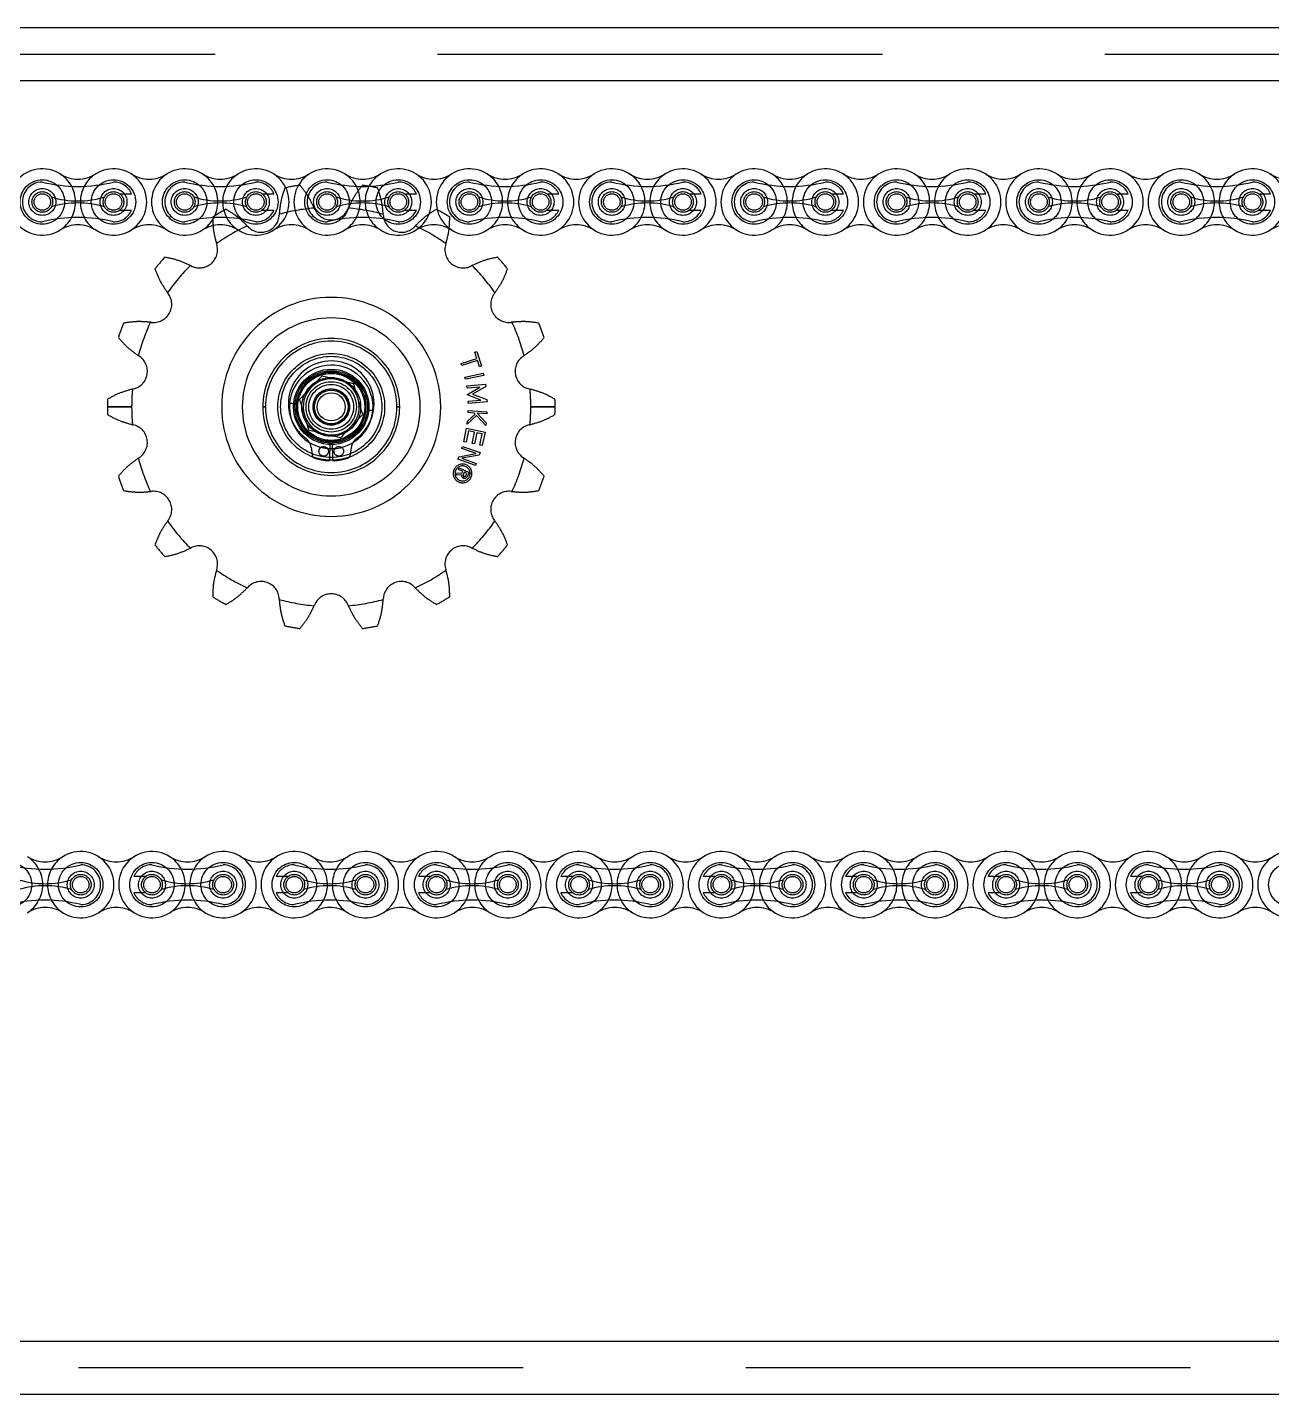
# Model space of a CAD drawing. Header units: metres. Extents: x 0 to 21025, y 0 to 14850.
# Drawn here: x 3045.5 to 3267.5, y 13042.7 to 13286.7 of the extents above; entities that cross this region are included whole.
import ezdxf

# ---------------------------------------------------------------- set-up
doc = ezdxf.new("R2010")
doc.units = ezdxf.units.M
doc.header["$LTSCALE"] = 25
doc.linetypes.add('HIDDEN2', pattern=[4.7625, 3.175, -1.5875])
doc.layers.add('SL4', color=4, linetype='Continuous')
doc.layers.add('ST1', color=7, linetype='HIDDEN2')

msp = doc.modelspace()

# ---------------------------------------------------------------- linework, layer by layer
at = {"layer": 'SL4'}
for p, q in [((2880.564, 13286.681), (4205.539, 13286.681)), ((4205.539, 13277.156), (2880.564, 13277.156)), ((3094.109, 13220.305), (3096.098, 13222.397)), ((3098.088, 13224.489), (3100.894, 13223.812)), ((3105.334, 13217.597), (3103.345, 13215.506)), ((3101.355, 13213.414), (3098.549, 13214.091)), ((2928.064, 13052.206), (4158.039, 13052.206)), ((4158.039, 13042.681), (2928.064, 13042.681))]:
    msp.add_line(p, q, dxfattribs=at)
for radius in [6, 3, 2.5]:
    msp.add_circle((3099.722, 13218.951), radius, dxfattribs=at)
for start, end in [(136.43836, 196.43836), (76.43836, 136.43836), (16.43836, 76.43836), (316.43836, 16.43836), (196.43836, 256.43836), (256.43836, 316.43836)]:
    msp.add_arc((3099.722, 13218.951), 5, start, end, dxfattribs=at)
for points, knots in [([(3096.098, 13222.397), (3096.146, 13222.446), (3096.817, 13223.153), (3097.476, 13223.845), (3098.088, 13224.489)], [0, 0, 0, 0, 0.0702006, 1, 1, 1, 1]), ([(3100.894, 13223.812), (3100.961, 13223.796), (3101.908, 13223.567), (3102.837, 13223.343), (3103.7, 13223.135)], [0, 0, 0, 0, 0.0702006, 1, 1, 1, 1]), ([(3104.517, 13220.366), (3104.443, 13220.618), (3104.166, 13221.555), (3103.897, 13222.468), (3103.7, 13223.135)], [0, 0, 0, 0, 0.2686336, 1, 1, 1, 1]), ([(3094.926, 13217.536), (3094.852, 13217.788), (3094.575, 13218.725), (3094.306, 13219.638), (3094.109, 13220.305)], [0, 0, 0, 0, 0.2686336, 1, 1, 1, 1]), ([(3105.334, 13217.597), (3105.266, 13217.83), (3104.999, 13218.732), (3104.723, 13219.67), (3104.517, 13220.366)], [0, 0, 0, 0, 0.2575513, 1, 1, 1, 1]), ([(3095.743, 13214.768), (3095.674, 13215), (3095.408, 13215.902), (3095.131, 13216.84), (3094.926, 13217.536)], [0, 0, 0, 0, 0.2575513, 1, 1, 1, 1]), ([(3103.345, 13215.506), (3103.298, 13215.456), (3102.626, 13214.75), (3101.968, 13214.057), (3101.355, 13213.414)], [0, 0, 0, 0, 0.0702006, 1, 1, 1, 1]), ([(3098.549, 13214.091), (3098.483, 13214.107), (3097.535, 13214.335), (3096.606, 13214.559), (3095.743, 13214.768)], [0, 0, 0, 0, 0.0702006, 1, 1, 1, 1])]:
    msp.add_open_spline(points, degree=3, knots=knots, dxfattribs=at)
at = {"layer": 'ST1'}
for p, q in [((2880.564, 13281.919), (4205.539, 13281.919)), ((4205.539, 13277.156), (2880.564, 13277.156)), ((3061.985, 13256.997), (3064.109, 13256.997)), ((3087.385, 13256.997), (3089.509, 13256.997)), ((3112.785, 13256.997), (3114.909, 13256.997)), ((3138.185, 13256.997), (3140.309, 13256.997)), ((3163.585, 13256.997), (3165.709, 13256.997)), ((3188.985, 13256.997), (3191.109, 13256.997)), ((3214.385, 13256.997), (3216.509, 13256.997)), ((3239.785, 13256.997), (3241.909, 13256.997)), ((3265.185, 13256.997), (3267.309, 13256.997)), ((3061.985, 13254.045), (3064.109, 13254.045)), ((3087.385, 13254.045), (3089.509, 13254.045)), ((3112.785, 13254.045), (3114.909, 13254.045)), ((3138.185, 13254.045), (3140.309, 13254.045)), ((3163.585, 13254.045), (3165.709, 13254.045)), ((3188.985, 13254.045), (3191.109, 13254.045)), ((3214.385, 13254.045), (3216.509, 13254.045)), ((3239.785, 13254.045), (3241.909, 13254.045)), ((3265.185, 13254.045), (3267.309, 13254.045)), ((3122.889, 13226.705), (3125.681, 13227.613)), ((3125.319, 13228.724), (3125.709, 13228.851)), ((3125.681, 13227.613), (3125.319, 13228.724)), ((3125.709, 13228.851), (3126.556, 13226.249)), ((3123.014, 13226.324), (3122.889, 13226.705)), ((3125.805, 13227.231), (3123.014, 13226.324)), ((3123.567, 13224.268), (3126.839, 13224.967)), ((3126.166, 13226.122), (3125.805, 13227.231)), ((3126.556, 13226.249), (3126.166, 13226.122)), ((3126.839, 13224.967), (3126.923, 13224.575)), ((3123.651, 13223.875), (3123.567, 13224.268)), ((3126.923, 13224.575), (3123.651, 13223.875)), ((3123.915, 13222.686), (3127.247, 13222.985)), ((3123.951, 13222.287), (3123.915, 13222.686)), ((3126.213, 13222.487), (3123.951, 13222.287)), ((3124.053, 13221.148), (3126.213, 13222.487)), ((3127.283, 13222.583), (3124.939, 13221.205)), ((3127.247, 13222.985), (3127.283, 13222.583)), ((3124.057, 13221.105), (3124.053, 13221.148)), ((3126.42, 13220.17), (3124.057, 13221.105)), ((3124.158, 13219.966), (3126.42, 13220.17)), ((3124.194, 13219.571), (3124.158, 13219.966)), ((3124.939, 13221.205), (3127.491, 13220.265)), ((3127.491, 13220.265), (3127.526, 13219.871)), ((3064.114, 13218.951), (3059.782, 13218.951)), ((3059.782, 13218.951), (3064.114, 13218.951)), ((3059.782, 13218.951), (3064.114, 13218.951)), ((3064.114, 13218.951), (3059.782, 13218.951)), ((3087.507, 13218.951), (3087.995, 13218.951)), ((3087.995, 13218.951), (3087.507, 13218.951)), ((3087.995, 13218.951), (3087.507, 13218.951)), ((3087.507, 13218.951), (3087.995, 13218.951)), ((3093.271, 13219.516), (3092.298, 13219.601)), ((3092.298, 13219.601), (3093.271, 13219.516)), ((3092.298, 13219.601), (3093.271, 13219.516)), ((3093.271, 13219.516), (3092.298, 13219.601)), ((3107.145, 13218.302), (3106.172, 13218.387)), ((3106.172, 13218.387), (3107.145, 13218.302)), ((3106.172, 13218.387), (3107.145, 13218.302)), ((3107.145, 13218.302), (3106.172, 13218.387)), ((3111.448, 13218.951), (3111.937, 13218.951)), ((3111.937, 13218.951), (3111.448, 13218.951)), ((3111.937, 13218.951), (3111.448, 13218.951)), ((3111.448, 13218.951), (3111.937, 13218.951)), ((3124.027, 13216.382), (3125.428, 13217.651)), ((3124.145, 13217.936), (3124.175, 13218.336)), ((3125.238, 13217.854), (3124.145, 13217.936)), ((3124.175, 13218.336), (3127.511, 13218.085)), ((3127.526, 13219.871), (3124.194, 13219.571)), ((3125.428, 13217.651), (3125.238, 13217.854)), ((3125.781, 13217.813), (3127.363, 13216.131)), ((3127.481, 13217.685), (3125.781, 13217.813)), ((3127.511, 13218.085), (3127.481, 13217.685)), ((3139.662, 13218.951), (3135.329, 13218.951)), ((3135.329, 13218.951), (3139.662, 13218.951)), ((3135.329, 13218.951), (3139.662, 13218.951)), ((3139.662, 13218.951), (3135.329, 13218.951)), ((3123.378, 13212.729), (3123.883, 13215.134)), ((3123.883, 13215.134), (3127.157, 13214.447)), ((3125.663, 13217.402), (3123.99, 13215.885)), ((3123.99, 13215.885), (3124.027, 13216.382)), ((3127.326, 13215.634), (3125.663, 13217.402)), ((3127.363, 13216.131), (3127.326, 13215.634)), ((3099.472, 13209.354), (3099.56, 13212.753)), ((3099.883, 13212.753), (3099.972, 13209.354)), ((3123.779, 13212.644), (3123.378, 13212.729)), ((3124.202, 13214.656), (3123.779, 13212.644)), ((3125.3, 13214.426), (3124.202, 13214.656)), ((3124.878, 13212.414), (3125.3, 13214.426)), ((3125.702, 13214.342), (3125.279, 13212.33)), ((3126.673, 13214.138), (3125.702, 13214.342)), ((3126.25, 13212.126), (3126.673, 13214.138)), ((3127.157, 13214.447), (3126.652, 13212.041)), ((3096.125, 13211.749), (3096.301, 13210.418)), ((3103.143, 13210.418), (3103.318, 13211.749)), ((3122.475, 13210.023), (3125.555, 13210.625)), ((3126.14, 13210.341), (3123, 13209.779)), ((3123.013, 13211.532), (3123.147, 13211.91)), ((3125.555, 13210.625), (3123.013, 13211.532)), ((3123.147, 13211.91), (3126.298, 13210.786)), ((3125.279, 13212.33), (3124.878, 13212.414)), ((3126.298, 13210.786), (3126.14, 13210.341)), ((3126.652, 13212.041), (3126.25, 13212.126)), ((3122.322, 13209.595), (3122.475, 13210.023)), ((3125.474, 13208.473), (3122.322, 13209.595)), ((3122.426, 13207.765), (3122.567, 13208.062)), ((3123.187, 13207.405), (3122.426, 13207.765)), ((3122.567, 13208.062), (3124.335, 13207.225)), ((3123, 13209.779), (3125.609, 13208.851)), ((3125.609, 13208.851), (3125.474, 13208.473)), ((3121.92, 13206.778), (3122.091, 13207.138)), ((3122.949, 13206.802), (3121.92, 13206.778)), ((3122.091, 13207.138), (3123.071, 13207.161)), ((3123.071, 13207.161), (3123.187, 13207.405)), ((3123.398, 13206.556), (3123.264, 13206.274)), ((3123.272, 13206.27), (3123.405, 13206.553)), ((3123.474, 13207.282), (3123.285, 13206.881)), ((3123.918, 13207.072), (3123.474, 13207.282)), ((3123.731, 13206.676), (3123.918, 13207.072)), ((3124.335, 13207.225), (3124.024, 13206.568)), ((3066.623, 13135.162), (3064.499, 13135.162)), ((3092.023, 13135.162), (3089.899, 13135.162)), ((3117.423, 13135.162), (3115.299, 13135.162)), ((3142.823, 13135.162), (3140.699, 13135.162)), ((3168.223, 13135.162), (3166.099, 13135.162)), ((3193.623, 13135.162), (3191.499, 13135.162)), ((3219.023, 13135.162), (3216.899, 13135.162)), ((3244.423, 13135.162), (3242.299, 13135.162)), ((3066.623, 13132.21), (3064.499, 13132.21)), ((3092.023, 13132.21), (3089.899, 13132.21)), ((3117.423, 13132.21), (3115.299, 13132.21)), ((3142.823, 13132.21), (3140.699, 13132.21)), ((3168.223, 13132.21), (3166.099, 13132.21)), ((3193.623, 13132.21), (3191.499, 13132.21)), ((3219.023, 13132.21), (3216.899, 13132.21)), ((3244.423, 13132.21), (3242.299, 13132.21)), ((2880.564, 13052.206), (4205.539, 13052.206)), ((4205.539, 13047.444), (2880.564, 13047.444))]:
    msp.add_line(p, q, dxfattribs=at)
for centre, radius in [((3048.178, 13255.521), 3.96), ((3060.878, 13255.521), 3.96), ((3073.578, 13255.521), 3.96), ((3086.278, 13255.521), 3.96), ((3098.978, 13255.521), 3.96), ((3111.678, 13255.521), 3.96), ((3124.378, 13255.521), 3.96), ((3137.078, 13255.521), 3.96), ((3149.778, 13255.521), 3.96), ((3162.478, 13255.521), 3.96), ((3175.178, 13255.521), 3.96), ((3187.878, 13255.521), 3.96), ((3200.578, 13255.521), 3.96), ((3213.278, 13255.521), 3.96), ((3225.978, 13255.521), 3.96), ((3238.678, 13255.521), 3.96), ((3251.378, 13255.521), 3.96), ((3264.078, 13255.521), 3.96), ((3048.178, 13255.521), 2.399), ((3048.178, 13255.521), 1.845), ((3048.178, 13255.521), 1.476), ((3060.878, 13255.521), 2.398), ((3060.878, 13255.521), 1.845), ((3060.878, 13255.521), 1.476), ((3073.578, 13255.521), 2.398), ((3073.578, 13255.521), 1.845), ((3073.578, 13255.521), 1.476), ((3086.278, 13255.521), 2.398), ((3086.278, 13255.521), 1.845), ((3086.278, 13255.521), 1.476), ((3098.978, 13255.521), 2.398), ((3098.978, 13255.521), 1.845), ((3098.978, 13255.521), 1.476), ((3111.678, 13255.521), 2.398), ((3111.678, 13255.521), 1.845), ((3111.678, 13255.521), 1.476), ((3124.378, 13255.521), 2.398), ((3124.378, 13255.521), 1.845), ((3124.378, 13255.521), 1.476), ((3137.078, 13255.521), 2.398), ((3137.078, 13255.521), 1.845), ((3137.078, 13255.521), 1.476), ((3149.778, 13255.521), 2.399), ((3149.778, 13255.521), 1.845), ((3149.778, 13255.521), 1.476), ((3162.478, 13255.521), 2.398), ((3162.478, 13255.521), 1.845), ((3162.478, 13255.521), 1.476), ((3175.178, 13255.521), 2.398), ((3175.178, 13255.521), 1.845), ((3175.178, 13255.521), 1.476), ((3187.878, 13255.521), 2.399), ((3187.878, 13255.521), 1.845), ((3187.878, 13255.521), 1.476), ((3200.578, 13255.521), 2.398), ((3200.578, 13255.521), 1.845), ((3200.578, 13255.521), 1.476), ((3213.278, 13255.521), 2.399), ((3213.278, 13255.521), 1.845), ((3213.278, 13255.521), 1.476), ((3225.978, 13255.521), 2.398), ((3225.978, 13255.521), 1.845), ((3225.978, 13255.521), 1.476), ((3238.678, 13255.521), 2.399), ((3238.678, 13255.521), 1.845), ((3238.678, 13255.521), 1.476), ((3251.378, 13255.521), 2.399), ((3251.378, 13255.521), 1.845), ((3251.378, 13255.521), 1.476), ((3264.078, 13255.521), 2.399), ((3264.078, 13255.521), 1.845), ((3264.078, 13255.521), 1.476), ((3099.722, 13218.951), 9.525), ((3099.722, 13218.951), 9.025), ((3099.722, 13218.951), 6.725), ((3099.722, 13218.951), 6.725), ((3099.722, 13218.951), 6.475), ((3099.722, 13218.951), 6.2), ((3099.722, 13218.951), 5.975), ((3099.722, 13218.951), 5.25), ((3099.722, 13218.951), 5.25), ((3099.722, 13218.951), 4.5), ((3099.722, 13218.951), 4), ((3099.722, 13218.951), 3.25), ((3099.722, 13218.951), 3.25), ((3099.722, 13218.951), 3.2), ((3098.372, 13211.015), 0.85), ((3101.072, 13211.015), 0.85), ((3042.33, 13133.686), 3.96), ((3055.03, 13133.686), 3.96), ((3067.73, 13133.686), 3.96), ((3080.43, 13133.686), 3.96), ((3093.13, 13133.686), 3.96), ((3105.83, 13133.686), 3.96), ((3118.53, 13133.686), 3.96), ((3131.23, 13133.686), 3.96), ((3143.93, 13133.686), 3.96), ((3156.63, 13133.686), 3.96), ((3169.33, 13133.686), 3.96), ((3182.03, 13133.686), 3.96), ((3194.73, 13133.686), 3.96), ((3207.43, 13133.686), 3.96), ((3220.13, 13133.686), 3.96), ((3232.83, 13133.686), 3.96), ((3245.53, 13133.686), 3.96), ((3258.23, 13133.686), 3.96), ((3270.93, 13133.686), 3.96), ((3055.03, 13133.686), 2.399), ((3055.03, 13133.686), 1.845), ((3055.03, 13133.686), 1.476), ((3067.73, 13133.686), 2.398), ((3067.73, 13133.686), 1.845), ((3067.73, 13133.686), 1.476), ((3080.43, 13133.686), 2.398), ((3080.43, 13133.686), 1.845), ((3080.43, 13133.686), 1.476), ((3093.13, 13133.686), 2.399), ((3093.13, 13133.686), 1.845), ((3093.13, 13133.686), 1.476), ((3105.83, 13133.686), 2.398), ((3105.83, 13133.686), 1.845), ((3105.83, 13133.686), 1.476), ((3118.53, 13133.686), 2.398), ((3118.53, 13133.686), 1.845), ((3118.53, 13133.686), 1.476), ((3131.23, 13133.686), 2.398), ((3131.23, 13133.686), 1.845), ((3131.23, 13133.686), 1.476), ((3143.93, 13133.686), 2.399), ((3143.93, 13133.686), 1.845), ((3143.93, 13133.686), 1.476), ((3156.63, 13133.686), 2.399), ((3156.63, 13133.686), 1.845), ((3156.63, 13133.686), 1.476), ((3169.33, 13133.686), 2.399), ((3169.33, 13133.686), 1.845), ((3169.33, 13133.686), 1.476), ((3182.03, 13133.686), 2.398), ((3182.03, 13133.686), 1.845), ((3182.03, 13133.686), 1.476), ((3194.73, 13133.686), 2.398), ((3194.73, 13133.686), 1.845), ((3194.73, 13133.686), 1.476), ((3207.43, 13133.686), 2.399), ((3207.43, 13133.686), 1.845), ((3207.43, 13133.686), 1.476), ((3220.13, 13133.686), 2.398), ((3220.13, 13133.686), 1.845), ((3220.13, 13133.686), 1.476), ((3232.83, 13133.686), 2.398), ((3232.83, 13133.686), 1.845), ((3232.83, 13133.686), 1.476), ((3245.53, 13133.686), 2.398), ((3245.53, 13133.686), 1.845), ((3245.53, 13133.686), 1.476), ((3258.23, 13133.686), 2.398), ((3258.23, 13133.686), 1.845), ((3258.23, 13133.686), 1.476)]:
    msp.add_circle(centre, radius, dxfattribs=at)
for centre, radius, start, end in [((3048.178, 13255.521), 5.92, 57.56669, 302.43331), ((3060.878, 13255.521), 5.92, 237.56669, 122.43331), ((3073.578, 13255.521), 5.92, 57.56669, 302.43331), ((3086.278, 13255.521), 5.92, 237.56669, 122.43331), ((3098.978, 13255.521), 5.92, 57.56669, 302.43331), ((3111.678, 13255.521), 5.92, 237.56669, 122.43331), ((3124.378, 13255.521), 5.92, 57.56669, 302.43331), ((3137.078, 13255.521), 5.92, 237.56669, 122.43331), ((3149.778, 13255.521), 5.92, 57.56669, 302.43331), ((3162.478, 13255.521), 5.92, 237.56669, 122.43331), ((3175.178, 13255.521), 5.92, 57.56669, 302.43331), ((3187.878, 13255.521), 5.92, 237.56669, 122.43331), ((3200.578, 13255.521), 5.92, 57.56669, 302.43331), ((3213.278, 13255.521), 5.92, 237.56669, 122.43331), ((3225.978, 13255.521), 5.92, 57.56669, 302.43331), ((3238.678, 13255.521), 5.92, 237.56669, 122.43331), ((3251.378, 13255.521), 5.92, 57.56669, 302.43331), ((3264.078, 13255.521), 5.92, 237.56669, 122.43331), ((3048.178, 13255.521), 3.552, 90, 270), ((3054.528, 13284.618), 26.322, 256.04015, 283.95985), ((3054.528, 13265.514), 5.92, 237.56669, 302.43331), ((3048.178, 13255.521), 5.92, 302.43324, 57.56676), ((3060.878, 13255.521), 5.92, 122.43324, 237.56676), ((3060.878, 13255.521), 3.552, 24.55336, 90), ((3067.228, 13265.514), 5.92, 237.56669, 302.43331), ((3073.578, 13255.521), 3.552, 90, 270), ((3079.928, 13284.618), 26.322, 256.04015, 283.95985), ((3079.928, 13265.514), 5.92, 237.56669, 302.43331), ((3073.578, 13255.521), 5.92, 302.43324, 57.56676), ((3086.278, 13255.521), 5.92, 122.43324, 237.56676), ((3086.278, 13255.521), 3.552, 24.55336, 90), ((3092.628, 13265.514), 5.92, 237.56669, 302.43331), ((3098.978, 13255.521), 3.552, 90, 270), ((3105.328, 13284.618), 26.322, 256.04015, 283.95985), ((3105.328, 13265.514), 5.92, 237.56669, 302.43331), ((3098.978, 13255.521), 5.92, 302.43324, 57.56676), ((3111.678, 13255.521), 5.92, 122.43324, 237.56676), ((3111.678, 13255.521), 3.552, 24.55336, 90), ((3118.028, 13265.514), 5.92, 237.56669, 302.43331), ((3124.378, 13255.521), 3.552, 90, 270), ((3130.728, 13284.618), 26.322, 256.04015, 283.95985), ((3130.728, 13265.514), 5.92, 237.56669, 302.43331), ((3124.378, 13255.521), 5.92, 302.43324, 57.56676), ((3137.078, 13255.521), 5.92, 122.43324, 237.56676), ((3137.078, 13255.521), 3.552, 24.55336, 90), ((3143.428, 13265.514), 5.92, 237.56669, 302.43331), ((3149.778, 13255.521), 3.552, 90, 270), ((3156.128, 13284.618), 26.322, 256.04015, 283.95985), ((3156.128, 13265.514), 5.92, 237.56669, 302.43331), ((3149.778, 13255.521), 5.92, 302.43324, 57.56676), ((3162.478, 13255.521), 5.92, 122.43324, 237.56676), ((3162.478, 13255.521), 3.552, 24.55336, 90), ((3168.828, 13265.514), 5.92, 237.56669, 302.43331), ((3175.178, 13255.521), 3.552, 90, 270), ((3181.528, 13284.618), 26.322, 256.04015, 283.95985), ((3181.528, 13265.514), 5.92, 237.56669, 302.43331), ((3175.178, 13255.521), 5.92, 302.43324, 57.56676), ((3187.878, 13255.521), 5.92, 122.43324, 237.56676), ((3187.878, 13255.521), 3.552, 24.55336, 90), ((3194.228, 13265.514), 5.92, 237.56669, 302.43331), ((3200.578, 13255.521), 3.552, 90, 270), ((3206.928, 13284.618), 26.322, 256.04015, 283.95985), ((3206.928, 13265.514), 5.92, 237.56669, 302.43331), ((3200.578, 13255.521), 5.92, 302.43324, 57.56676), ((3213.278, 13255.521), 5.92, 122.43324, 237.56676), ((3213.278, 13255.521), 3.552, 24.55336, 90), ((3219.628, 13265.514), 5.92, 237.56669, 302.43331), ((3225.978, 13255.521), 3.552, 90, 270), ((3232.328, 13284.618), 26.322, 256.04015, 283.95985), ((3232.328, 13265.514), 5.92, 237.56669, 302.43331), ((3225.978, 13255.521), 5.92, 302.43324, 57.56676), ((3238.678, 13255.521), 5.92, 122.43324, 237.56676), ((3238.678, 13255.521), 3.552, 24.55336, 90), ((3245.028, 13265.514), 5.92, 237.56669, 302.43331), ((3251.378, 13255.521), 3.552, 90, 270), ((3257.728, 13284.618), 26.322, 256.04015, 283.95985), ((3257.728, 13265.514), 5.92, 237.56669, 302.43331), ((3251.378, 13255.521), 5.92, 302.43324, 57.56676), ((3264.078, 13255.521), 5.92, 122.43324, 237.56676), ((3264.078, 13255.521), 3.552, 24.55336, 90), ((3270.428, 13265.514), 5.92, 237.56669, 302.43331), ((3099.722, 13218.951), 39.94, 98.03204, 101.96796), ((3099.722, 13218.951), 39.94, 78.03204, 81.96796), ((3054.528, 13271.874), 16.175, 252.993, 287.007), ((3054.528, 13239.169), 16.175, 72.993, 107.007), ((3079.928, 13271.874), 16.175, 252.993, 287.007), ((3079.928, 13239.169), 16.175, 72.993, 107.007), ((3099.722, 13218.951), 39.94, 118.03204, 121.96796), ((3099.722, 13218.951), 35.607, 94.90066, 105.09934), ((3099.722, 13218.951), 35.607, 94.90066, 105.09934), ((3099.722, 13218.951), 35.607, 94.90066, 105.09934), ((3099.722, 13218.951), 35.607, 94.90066, 105.09934), ((3082.511, 13248.42), 15.39, 22.5, 22.98231), ((3099.722, 13255.548), 3.238, 202.5, 337.5), ((3105.328, 13271.874), 16.175, 252.993, 287.007), ((3105.328, 13239.169), 16.175, 72.993, 107.007), ((3116.932, 13248.42), 15.39, 157.01769, 157.5), ((3099.722, 13218.951), 35.607, 74.90066, 85.09934), ((3099.722, 13218.951), 35.607, 74.90066, 85.09934), ((3099.722, 13218.951), 35.607, 74.90066, 85.09934), ((3099.722, 13218.951), 35.607, 74.90066, 85.09934), ((3099.722, 13218.951), 39.94, 58.03204, 61.96796), ((3130.728, 13271.874), 16.175, 252.993, 287.007), ((3130.728, 13239.169), 16.175, 72.993, 107.007), ((3156.128, 13271.874), 16.175, 252.993, 287.007), ((3156.128, 13239.169), 16.175, 72.993, 107.007), ((3181.528, 13271.874), 16.175, 252.993, 287.007), ((3181.528, 13239.169), 16.175, 72.993, 107.007), ((3206.928, 13271.874), 16.175, 252.993, 287.007), ((3206.928, 13239.169), 16.175, 72.993, 107.007), ((3232.328, 13271.874), 16.175, 252.993, 287.007), ((3232.328, 13239.169), 16.175, 72.993, 107.007), ((3257.728, 13271.874), 16.175, 252.993, 287.007), ((3257.728, 13239.169), 16.175, 72.993, 107.007), ((3054.528, 13226.424), 26.322, 76.04015, 103.95985), ((3060.878, 13255.521), 3.552, 270, 335.44664), ((3079.928, 13226.424), 26.322, 76.04015, 103.95985), ((3087.205, 13253.341), 3.238, 222.5, 357.5), ((3086.278, 13255.521), 3.552, 270, 335.44664), ((3105.815, 13252.529), 15.39, 177.01769, 177.5), ((3105.328, 13226.424), 26.322, 76.04015, 103.95985), ((3093.628, 13252.529), 15.39, 2.5, 2.98231), ((3112.239, 13253.341), 3.238, 182.5, 317.5), ((3111.678, 13255.521), 3.552, 270, 335.44664), ((3130.728, 13226.424), 26.322, 76.04015, 103.95985), ((3137.078, 13255.521), 3.552, 270, 335.44664), ((3156.128, 13226.424), 26.322, 76.04015, 103.95985), ((3162.478, 13255.521), 3.552, 270, 335.44664), ((3181.528, 13226.424), 26.322, 76.04015, 103.95985), ((3187.878, 13255.521), 3.552, 270, 335.44664), ((3206.928, 13226.424), 26.322, 76.04015, 103.95985), ((3213.278, 13255.521), 3.552, 270, 335.44664), ((3232.328, 13226.424), 26.322, 76.04015, 103.95985), ((3238.678, 13255.521), 3.552, 270, 335.44664), ((3257.728, 13226.424), 26.322, 76.04015, 103.95985), ((3264.078, 13255.521), 3.552, 270, 335.44664), ((3054.528, 13245.528), 5.92, 57.56669, 122.43331), ((3067.228, 13245.528), 5.92, 57.56669, 122.43331), ((3079.928, 13245.528), 5.92, 57.56669, 122.43331), ((3099.722, 13218.951), 35.607, 114.90066, 125.09934), ((3099.722, 13218.951), 35.607, 114.90066, 125.09934), ((3099.722, 13218.951), 35.607, 114.90066, 125.09934), ((3099.722, 13218.951), 35.607, 114.90066, 125.09934), ((3073.47, 13240.756), 15.39, 42.5, 42.98231), ((3092.628, 13245.528), 5.92, 57.56669, 122.43331), ((3105.328, 13245.528), 5.92, 57.56669, 122.43331), ((3125.973, 13240.756), 15.39, 137.01769, 137.5), ((3099.722, 13218.951), 35.607, 54.90066, 65.09934), ((3099.722, 13218.951), 35.607, 54.90066, 65.09934), ((3099.722, 13218.951), 35.607, 54.90066, 65.09934), ((3099.722, 13218.951), 35.607, 54.90066, 65.09934), ((3118.028, 13245.528), 5.92, 57.56669, 122.43331), ((3130.728, 13245.528), 5.92, 57.56669, 122.43331), ((3143.428, 13245.528), 5.92, 57.56669, 122.43331), ((3156.128, 13245.528), 5.92, 57.56669, 122.43331), ((3168.828, 13245.528), 5.92, 57.56669, 122.43331), ((3181.528, 13245.528), 5.92, 57.56669, 122.43331), ((3194.228, 13245.528), 5.92, 57.56669, 122.43331), ((3206.928, 13245.528), 5.92, 57.56669, 122.43331), ((3219.628, 13245.528), 5.92, 57.56669, 122.43331), ((3232.328, 13245.528), 5.92, 57.56669, 122.43331), ((3245.028, 13245.528), 5.92, 57.56669, 122.43331), ((3257.728, 13245.528), 5.92, 57.56669, 122.43331), ((3270.428, 13245.528), 5.92, 57.56669, 122.43331), ((3076.198, 13246.986), 3.238, 242.5, 17.5), ((3093.964, 13252.588), 15.39, 197.01769, 197.5), ((3123.246, 13246.986), 3.238, 162.5, 297.5), ((3105.48, 13252.588), 15.39, 342.5, 342.98231), ((3099.722, 13218.951), 39.94, 138.03204, 141.96796), ((3099.722, 13218.951), 39.94, 38.03204, 41.96796), ((3099.722, 13218.951), 35.607, 134.90066, 145.09934), ((3099.722, 13218.951), 35.607, 134.90066, 145.09934), ((3099.722, 13218.951), 35.607, 134.90066, 145.09934), ((3099.722, 13218.951), 35.607, 134.90066, 145.09934), ((3067.596, 13230.463), 15.39, 62.5, 62.98231), ((3131.847, 13230.463), 15.39, 117.01769, 117.5), ((3099.722, 13218.951), 35.607, 34.90066, 45.09934), ((3099.722, 13218.951), 35.607, 34.90066, 45.09934), ((3099.722, 13218.951), 35.607, 34.90066, 45.09934), ((3099.722, 13218.951), 35.607, 34.90066, 45.09934), ((3068.028, 13237.25), 3.238, 262.5, 37.5), ((3082.807, 13248.59), 15.39, 217.01769, 217.5), ((3099.722, 13218.951), 19.544, 0, 180), ((3131.416, 13237.25), 3.238, 142.5, 277.5), ((3116.637, 13248.59), 15.39, 322.5, 322.98231), ((3099.722, 13218.951), 15.88, 0, 180), ((3099.722, 13218.951), 39.94, 158.03204, 161.96796), ((3099.722, 13218.951), 35.607, 154.90066, 165.09934), ((3099.722, 13218.951), 35.607, 154.90066, 165.09934), ((3099.722, 13218.951), 35.607, 154.90066, 165.09934), ((3099.722, 13218.951), 35.607, 154.90066, 165.09934), ((3065.596, 13218.781), 15.39, 82.5, 82.98231), ((3133.847, 13218.781), 15.39, 97.01769, 97.5), ((3099.722, 13218.951), 35.607, 14.90066, 25.09934), ((3099.722, 13218.951), 35.607, 14.90066, 25.09934), ((3099.722, 13218.951), 35.607, 14.90066, 25.09934), ((3099.722, 13218.951), 35.607, 14.90066, 25.09934), ((3099.722, 13218.951), 39.94, 18.03204, 21.96796), ((3099.722, 13218.951), 12.215, 0, 180), ((3099.722, 13218.951), 11.726, 0, 180), ((3099.722, 13218.951), 11.726, 0, 180), ((3099.722, 13218.951), 11.726, 0, 180), ((3099.722, 13218.951), 11.726, 0, 180), ((3063.681, 13225.306), 3.238, 282.5, 57.5), ((3073.69, 13241.017), 15.39, 237.01769, 237.5), ((3135.763, 13225.306), 3.238, 122.5, 257.5), ((3125.754, 13241.017), 15.39, 302.5, 302.98231), ((3099.722, 13219.508), 7.643, 306.50645, 233.49355), ((3099.722, 13218.951), 7.452, 355, 175), ((3099.722, 13218.951), 7.452, 355, 175), ((3099.722, 13218.951), 7.452, 355, 175), ((3099.722, 13218.951), 7.452, 355, 175), ((3099.722, 13218.951), 6.2, 271.49225, 268.50775), ((3099.722, 13218.951), 39.94, 178.03204, 180), ((3099.722, 13218.951), 35.607, 174.90066, 180), ((3099.722, 13218.951), 35.607, 174.90066, 180), ((3099.722, 13218.951), 35.607, 174.90066, 180), ((3099.722, 13218.951), 35.607, 174.90066, 180), ((3067.712, 13207.119), 15.39, 102.5, 102.98231), ((3131.731, 13207.119), 15.39, 77.01769, 77.5), ((3099.722, 13218.951), 35.607, 0, 5.09934), ((3099.722, 13218.951), 35.607, 0, 5.09934), ((3099.722, 13218.951), 35.607, 0, 5.09934), ((3099.722, 13218.951), 35.607, 0, 5.09934), ((3099.722, 13218.951), 39.94, 0, 1.96796), ((3099.722, 13218.951), 39.94, 180, 181.96796), ((3099.722, 13218.951), 35.607, 180, 185.09934), ((3099.722, 13218.951), 35.607, 180, 185.09934), ((3099.722, 13218.951), 35.607, 180, 185.09934), ((3099.722, 13218.951), 35.607, 180, 185.09934), ((3099.722, 13218.951), 19.544, 180, 0), ((3099.722, 13218.951), 15.88, 180, 0), ((3099.722, 13218.951), 12.215, 180, 0), ((3099.722, 13218.951), 11.726, 180, 0), ((3099.722, 13218.951), 11.726, 180, 0), ((3099.722, 13218.951), 11.726, 180, 0), ((3099.722, 13218.951), 11.726, 180, 0), ((3099.722, 13218.951), 7.452, 175, 355), ((3099.722, 13218.951), 7.452, 175, 355), ((3099.722, 13218.951), 7.452, 175, 355), ((3099.722, 13218.951), 7.452, 175, 355), ((3099.722, 13218.951), 35.607, 354.90066, 0), ((3099.722, 13218.951), 35.607, 354.90066, 0), ((3099.722, 13218.951), 35.607, 354.90066, 0), ((3099.722, 13218.951), 35.607, 354.90066, 0), ((3099.722, 13218.951), 39.94, 358.03204, 0), ((3067.712, 13230.783), 15.39, 257.01769, 257.5), ((3063.681, 13212.596), 3.238, 302.5, 77.5), ((3135.763, 13212.596), 3.238, 102.5, 237.5), ((3131.731, 13230.783), 15.39, 282.5, 282.98231), ((3093.748, 13211.436), 2.398, 7.5, 53.49355), ((3105.696, 13211.436), 2.398, 126.50645, 172.5), ((3097.044, 13210.516), 0.75, 187.5, 252.39018), ((3102.399, 13210.516), 0.75, 287.60982, 352.5), ((3073.69, 13196.885), 15.39, 122.5, 122.98231), ((3099.722, 13218.951), 35.607, 194.90066, 205.09934), ((3099.722, 13218.951), 35.607, 194.90066, 205.09934), ((3099.722, 13218.951), 35.607, 194.90066, 205.09934), ((3099.722, 13218.951), 35.607, 194.90066, 205.09934), ((3099.722, 13218.951), 9.6, 252.39018, 268.50775), ((3099.722, 13218.951), 9.6, 271.49225, 287.60982), ((3123.156, 13207.071), 1.673, 90, 270), ((3123.156, 13207.071), 1.339, 90, 270), ((3123.156, 13207.071), 1.673, 270, 90), ((3123.156, 13207.071), 1.339, 270, 90), ((3099.722, 13218.951), 35.607, 334.90066, 345.09934), ((3099.722, 13218.951), 35.607, 334.90066, 345.09934), ((3099.722, 13218.951), 35.607, 334.90066, 345.09934), ((3099.722, 13218.951), 35.607, 334.90066, 345.09934), ((3125.754, 13196.885), 15.39, 57.01769, 57.5), ((3099.722, 13218.951), 39.94, 198.03204, 201.96796), ((3123.506, 13206.776), 0.558, 177.38053, 244.22985), ((3123.507, 13206.776), 0.245, 154.69547, 243.64226), ((3123.506, 13206.776), 0.558, 245.12571, 338.07454), ((3123.506, 13206.776), 0.245, 245.69677, 336.02659), ((3099.722, 13218.951), 39.94, 338.03204, 341.96796), ((3065.596, 13219.122), 15.39, 277.01769, 277.5), ((3068.028, 13200.653), 3.238, 322.5, 97.5), ((3131.416, 13200.653), 3.238, 82.5, 217.5), ((3133.847, 13219.122), 15.39, 262.5, 262.98231), ((3082.807, 13189.312), 15.39, 142.5, 142.98231), ((3099.722, 13218.951), 35.607, 214.90066, 225.09934), ((3099.722, 13218.951), 35.607, 214.90066, 225.09934), ((3099.722, 13218.951), 35.607, 214.90066, 225.09934), ((3099.722, 13218.951), 35.607, 214.90066, 225.09934), ((3099.722, 13218.951), 35.607, 314.90066, 325.09934), ((3099.722, 13218.951), 35.607, 314.90066, 325.09934), ((3099.722, 13218.951), 35.607, 314.90066, 325.09934), ((3099.722, 13218.951), 35.607, 314.90066, 325.09934), ((3116.637, 13189.312), 15.39, 37.01769, 37.5), ((3099.722, 13218.951), 39.94, 218.03204, 221.96796), ((3067.596, 13207.44), 15.39, 297.01769, 297.5), ((3076.198, 13190.916), 3.238, 342.5, 117.5), ((3123.246, 13190.916), 3.238, 62.5, 197.5), ((3131.847, 13207.44), 15.39, 242.5, 242.98231), ((3099.722, 13218.951), 39.94, 318.03204, 321.96796), ((3093.964, 13185.315), 15.39, 162.5, 162.98231), ((3099.722, 13218.951), 35.607, 234.90066, 245.09934), ((3099.722, 13218.951), 35.607, 234.90066, 245.09934), ((3099.722, 13218.951), 35.607, 234.90066, 245.09934), ((3099.722, 13218.951), 35.607, 234.90066, 245.09934), ((3099.722, 13218.951), 35.607, 294.90066, 305.09934), ((3099.722, 13218.951), 35.607, 294.90066, 305.09934), ((3099.722, 13218.951), 35.607, 294.90066, 305.09934), ((3099.722, 13218.951), 35.607, 294.90066, 305.09934), ((3105.48, 13185.315), 15.39, 17.01769, 17.5), ((3073.47, 13197.146), 15.39, 317.01769, 317.5), ((3087.205, 13184.561), 3.238, 2.5, 137.5), ((3112.239, 13184.561), 3.238, 42.5, 177.5), ((3125.973, 13197.146), 15.39, 222.5, 222.98231), ((3099.722, 13218.951), 39.94, 238.03204, 241.96796), ((3105.815, 13185.374), 15.39, 182.5, 182.98231), ((3099.722, 13218.951), 35.607, 254.90066, 265.09934), ((3099.722, 13218.951), 35.607, 254.90066, 265.09934), ((3099.722, 13218.951), 35.607, 254.90066, 265.09934), ((3099.722, 13218.951), 35.607, 254.90066, 265.09934), ((3082.511, 13189.483), 15.39, 337.01769, 337.5), ((3099.722, 13182.354), 3.238, 22.5, 157.5), ((3116.932, 13189.483), 15.39, 202.5, 202.98231), ((3099.722, 13218.951), 35.607, 274.90066, 285.09934), ((3099.722, 13218.951), 35.607, 274.90066, 285.09934), ((3099.722, 13218.951), 35.607, 274.90066, 285.09934), ((3099.722, 13218.951), 35.607, 274.90066, 285.09934), ((3093.628, 13185.374), 15.39, 357.01769, 357.5), ((3099.722, 13218.951), 39.94, 298.03204, 301.96796), ((3099.722, 13218.951), 39.94, 258.03204, 261.96796), ((3099.722, 13218.951), 39.94, 278.03204, 281.96796), ((3055.03, 13133.686), 5.92, 237.56669, 122.43331), ((3067.73, 13133.686), 5.92, 57.56669, 302.43331), ((3080.43, 13133.686), 5.92, 237.56669, 122.43331), ((3093.13, 13133.686), 5.92, 57.56669, 302.43331), ((3105.83, 13133.686), 5.92, 237.56669, 122.43331), ((3118.53, 13133.686), 5.92, 57.56669, 302.43331), ((3131.23, 13133.686), 5.92, 237.56669, 122.43331), ((3143.93, 13133.686), 5.92, 57.56669, 302.43331), ((3156.63, 13133.686), 5.92, 237.56669, 122.43331), ((3169.33, 13133.686), 5.92, 57.56669, 302.43331), ((3182.03, 13133.686), 5.92, 237.56669, 122.43331), ((3194.73, 13133.686), 5.92, 57.56669, 302.43331), ((3207.43, 13133.686), 5.92, 237.56669, 122.43331), ((3220.13, 13133.686), 5.92, 57.56669, 302.43331), ((3232.83, 13133.686), 5.92, 237.56669, 122.43331), ((3245.53, 13133.686), 5.92, 57.56669, 302.43331), ((3258.23, 13133.686), 5.92, 237.56669, 122.43331), ((3270.93, 13133.686), 5.92, 57.56669, 302.43331), ((3048.68, 13162.783), 26.322, 256.04015, 283.95985), ((3048.68, 13143.679), 5.92, 237.56669, 302.43331), ((3042.33, 13133.686), 5.92, 302.43324, 57.56676), ((3055.03, 13133.686), 5.92, 122.43324, 237.56676), ((3055.03, 13133.686), 3.552, 270, 90), ((3061.38, 13143.679), 5.92, 237.56669, 302.43331), ((3067.73, 13133.686), 3.552, 90, 155.44664), ((3074.08, 13162.783), 26.322, 256.04015, 283.95985), ((3074.08, 13143.679), 5.92, 237.56669, 302.43331), ((3067.73, 13133.686), 5.92, 302.43324, 57.56676), ((3080.43, 13133.686), 5.92, 122.43324, 237.56676), ((3080.43, 13133.686), 3.552, 270, 90), ((3086.78, 13143.679), 5.92, 237.56669, 302.43331), ((3093.13, 13133.686), 3.552, 90, 155.44664), ((3099.48, 13162.783), 26.322, 256.04015, 283.95985), ((3099.48, 13143.679), 5.92, 237.56669, 302.43331), ((3093.13, 13133.686), 5.92, 302.43324, 57.56676), ((3105.83, 13133.686), 5.92, 122.43324, 237.56676), ((3105.83, 13133.686), 3.552, 270, 90), ((3112.18, 13143.679), 5.92, 237.56669, 302.43331), ((3118.53, 13133.686), 3.552, 90, 155.44664), ((3124.88, 13162.783), 26.322, 256.04015, 283.95985), ((3124.88, 13143.679), 5.92, 237.56669, 302.43331), ((3118.53, 13133.686), 5.92, 302.43324, 57.56676), ((3131.23, 13133.686), 5.92, 122.43324, 237.56676), ((3131.23, 13133.686), 3.552, 270, 90), ((3137.58, 13143.679), 5.92, 237.56669, 302.43331), ((3143.93, 13133.686), 3.552, 90, 155.44664), ((3150.28, 13162.783), 26.322, 256.04015, 283.95985), ((3150.28, 13143.679), 5.92, 237.56669, 302.43331), ((3143.93, 13133.686), 5.92, 302.43324, 57.56676), ((3156.63, 13133.686), 5.92, 122.43324, 237.56676), ((3156.63, 13133.686), 3.552, 270, 90), ((3162.98, 13143.679), 5.92, 237.56669, 302.43331), ((3169.33, 13133.686), 3.552, 90, 155.44664), ((3175.68, 13162.783), 26.322, 256.04015, 283.95985), ((3175.68, 13143.679), 5.92, 237.56669, 302.43331), ((3169.33, 13133.686), 5.92, 302.43324, 57.56676), ((3182.03, 13133.686), 5.92, 122.43324, 237.56676), ((3182.03, 13133.686), 3.552, 270, 90), ((3188.38, 13143.679), 5.92, 237.56669, 302.43331), ((3194.73, 13133.686), 3.552, 90, 155.44664), ((3201.08, 13162.783), 26.322, 256.04015, 283.95985), ((3201.08, 13143.679), 5.92, 237.56669, 302.43331), ((3194.73, 13133.686), 5.92, 302.43324, 57.56676), ((3207.43, 13133.686), 5.92, 122.43324, 237.56676), ((3207.43, 13133.686), 3.552, 270, 90), ((3213.78, 13143.679), 5.92, 237.56669, 302.43331), ((3220.13, 13133.686), 3.552, 90, 155.44664), ((3226.48, 13162.783), 26.322, 256.04015, 283.95985), ((3226.48, 13143.679), 5.92, 237.56669, 302.43331), ((3220.13, 13133.686), 5.92, 302.43324, 57.56676), ((3232.83, 13133.686), 5.92, 122.43324, 237.56676), ((3232.83, 13133.686), 3.552, 270, 90), ((3239.18, 13143.679), 5.92, 237.56669, 302.43331), ((3245.53, 13133.686), 3.552, 90, 155.44664), ((3251.88, 13162.783), 26.322, 256.04015, 283.95985), ((3251.88, 13143.679), 5.92, 237.56669, 302.43331), ((3245.53, 13133.686), 5.92, 302.43324, 57.56676), ((3258.23, 13133.686), 5.92, 122.43324, 237.56676), ((3258.23, 13133.686), 3.552, 270, 90), ((3264.58, 13143.679), 5.92, 237.56669, 302.43331), ((3048.68, 13150.039), 16.175, 252.993, 287.007), ((3074.08, 13150.039), 16.175, 252.993, 287.007), ((3099.48, 13150.039), 16.175, 252.993, 287.007), ((3124.88, 13150.039), 16.175, 252.993, 287.007), ((3150.28, 13150.039), 16.175, 252.993, 287.007), ((3175.68, 13150.039), 16.175, 252.993, 287.007), ((3201.08, 13150.039), 16.175, 252.993, 287.007), ((3226.48, 13150.039), 16.175, 252.993, 287.007), ((3251.88, 13150.039), 16.175, 252.993, 287.007), ((3048.68, 13117.334), 16.175, 72.993, 107.007), ((3067.73, 13133.686), 3.552, 204.55336, 270), ((3074.08, 13117.334), 16.175, 72.993, 107.007), ((3093.13, 13133.686), 3.552, 204.55336, 270), ((3099.48, 13117.334), 16.175, 72.993, 107.007), ((3118.53, 13133.686), 3.552, 204.55336, 270), ((3124.88, 13117.334), 16.175, 72.993, 107.007), ((3143.93, 13133.686), 3.552, 204.55336, 270), ((3150.28, 13117.334), 16.175, 72.993, 107.007), ((3169.33, 13133.686), 3.552, 204.55336, 270), ((3175.68, 13117.334), 16.175, 72.993, 107.007), ((3194.73, 13133.686), 3.552, 204.55336, 270), ((3201.08, 13117.334), 16.175, 72.993, 107.007), ((3220.13, 13133.686), 3.552, 204.55336, 270), ((3226.48, 13117.334), 16.175, 72.993, 107.007), ((3245.53, 13133.686), 3.552, 204.55336, 270), ((3251.88, 13117.334), 16.175, 72.993, 107.007), ((3048.68, 13104.589), 26.322, 76.04015, 103.95985), ((3074.08, 13104.589), 26.322, 76.04015, 103.95985), ((3099.48, 13104.589), 26.322, 76.04015, 103.95985), ((3124.88, 13104.589), 26.322, 76.04015, 103.95985), ((3150.28, 13104.589), 26.322, 76.04015, 103.95985), ((3175.68, 13104.589), 26.322, 76.04015, 103.95985), ((3201.08, 13104.589), 26.322, 76.04015, 103.95985), ((3226.48, 13104.589), 26.322, 76.04015, 103.95985), ((3251.88, 13104.589), 26.322, 76.04015, 103.95985), ((3048.68, 13123.693), 5.92, 57.56669, 122.43331), ((3061.38, 13123.693), 5.92, 57.56669, 122.43331), ((3074.08, 13123.693), 5.92, 57.56669, 122.43331), ((3086.78, 13123.693), 5.92, 57.56669, 122.43331), ((3099.48, 13123.693), 5.92, 57.56669, 122.43331), ((3112.18, 13123.693), 5.92, 57.56669, 122.43331), ((3124.88, 13123.693), 5.92, 57.56669, 122.43331), ((3137.58, 13123.693), 5.92, 57.56669, 122.43331), ((3150.28, 13123.693), 5.92, 57.56669, 122.43331), ((3162.98, 13123.693), 5.92, 57.56669, 122.43331), ((3175.68, 13123.693), 5.92, 57.56669, 122.43331), ((3188.38, 13123.693), 5.92, 57.56669, 122.43331), ((3201.08, 13123.693), 5.92, 57.56669, 122.43331), ((3213.78, 13123.693), 5.92, 57.56669, 122.43331), ((3226.48, 13123.693), 5.92, 57.56669, 122.43331), ((3239.18, 13123.693), 5.92, 57.56669, 122.43331), ((3251.88, 13123.693), 5.92, 57.56669, 122.43331), ((3264.58, 13123.693), 5.92, 57.56669, 122.43331)]:
    msp.add_arc(centre, radius, start, end, dxfattribs=at)
for points, knots in [([(3091.44, 13258.023), (3091.185, 13257.274), (3090.676, 13255.776), (3090.523, 13254.145), (3090.446, 13253.329)], [0, 0, 0, 0, 0.5001333, 1, 1, 1, 1]), ([(3096.68, 13254.428), (3096.329, 13255.168), (3095.628, 13256.648), (3094.637, 13257.882), (3094.141, 13258.499)], [0, 0, 0, 0, 0.49941851, 1, 1, 1, 1]), ([(3105.302, 13258.499), (3104.807, 13257.882), (3103.816, 13256.649), (3103.114, 13255.168), (3102.764, 13254.428)], [0, 0, 0, 0, 0.5002609, 1, 1, 1, 1]), ([(3108.997, 13253.329), (3108.921, 13254.143), (3108.768, 13255.775), (3108.259, 13257.273), (3108.004, 13258.023)], [0, 0, 0, 0, 0.4990977, 1, 1, 1, 1]), ([(3084.729, 13251.249), (3084.147, 13251.824), (3082.981, 13252.975), (3081.628, 13253.795), (3080.951, 13254.206)], [0, 0, 0, 0, 0.4994786, 1, 1, 1, 1]), ([(3118.492, 13254.206), (3117.815, 13253.795), (3116.462, 13252.975), (3115.296, 13251.824), (3114.714, 13251.249)], [0, 0, 0, 0, 0.500514, 1, 1, 1, 1]), ([(3078.576, 13252.834), (3078.593, 13252.043), (3078.626, 13250.461), (3079.041, 13248.876), (3079.248, 13248.084)], [0, 0, 0, 0, 0.5003717, 1, 1, 1, 1]), ([(3120.196, 13248.084), (3120.403, 13248.875), (3120.817, 13250.461), (3120.851, 13252.042), (3120.868, 13252.834)], [0, 0, 0, 0, 0.4994271, 1, 1, 1, 1]), ([(3074.587, 13244.173), (3073.843, 13244.514), (3072.354, 13245.198), (3070.802, 13245.506), (3070.026, 13245.66)], [0, 0, 0, 0, 0.499464, 1, 1, 1, 1]), ([(3129.418, 13245.66), (3128.641, 13245.506), (3127.089, 13245.198), (3125.6, 13244.514), (3124.856, 13244.173)], [0, 0, 0, 0, 0.5005288, 1, 1, 1, 1]), ([(3068.262, 13243.558), (3068.549, 13242.82), (3069.122, 13241.345), (3070.053, 13239.997), (3070.518, 13239.324)], [0, 0, 0, 0, 0.5005125, 1, 1, 1, 1]), ([(3128.925, 13239.324), (3129.39, 13239.997), (3130.322, 13241.345), (3130.894, 13242.82), (3131.181, 13243.558)], [0, 0, 0, 0, 0.49948, 1, 1, 1, 1]), ([(3067.476, 13234.055), (3066.661, 13234.122), (3065.028, 13234.254), (3063.465, 13234.013), (3062.682, 13233.892)], [0, 0, 0, 0, 0.4991241, 1, 1, 1, 1]), ([(3136.762, 13233.892), (3135.98, 13234.013), (3134.416, 13234.254), (3132.783, 13234.122), (3131.967, 13234.055)], [0, 0, 0, 0, 0.5001515, 1, 1, 1, 1]), ([(3061.743, 13231.315), (3062.265, 13230.719), (3063.308, 13229.529), (3064.644, 13228.581), (3065.312, 13228.107)], [0, 0, 0, 0, 0.5005336, 1, 1, 1, 1]), ([(3134.132, 13228.107), (3134.799, 13228.581), (3136.135, 13229.529), (3137.178, 13230.719), (3137.7, 13231.315)], [0, 0, 0, 0, 0.4994593, 1, 1, 1, 1]), ([(3064.255, 13222.116), (3063.467, 13221.9), (3061.887, 13221.466), (3060.5, 13220.704), (3059.805, 13220.323)], [0, 0, 0, 0, 0.4990975, 1, 1, 1, 1]), ([(3139.638, 13220.323), (3138.945, 13220.704), (3137.558, 13221.465), (3135.978, 13221.899), (3135.188, 13222.116)], [0, 0, 0, 0, 0.5001332, 1, 1, 1, 1]), ([(3059.805, 13217.58), (3060.499, 13217.199), (3061.886, 13216.437), (3063.465, 13216.003), (3064.255, 13215.786)], [0, 0, 0, 0, 0.5001332, 1, 1, 1, 1]), ([(3135.188, 13215.786), (3135.977, 13216.003), (3137.557, 13216.437), (3138.943, 13217.198), (3139.638, 13217.58)], [0, 0, 0, 0, 0.4990977, 1, 1, 1, 1]), ([(3065.312, 13209.795), (3064.644, 13209.321), (3063.308, 13208.373), (3062.265, 13207.183), (3061.743, 13206.588)], [0, 0, 0, 0, 0.4994593, 1, 1, 1, 1]), ([(3137.7, 13206.588), (3137.178, 13207.183), (3136.135, 13208.373), (3134.799, 13209.321), (3134.132, 13209.795)], [0, 0, 0, 0, 0.5005334, 1, 1, 1, 1]), ([(3062.682, 13204.01), (3063.464, 13203.889), (3065.027, 13203.648), (3066.66, 13203.781), (3067.476, 13203.847)], [0, 0, 0, 0, 0.5001515, 1, 1, 1, 1]), ([(3131.967, 13203.847), (3132.782, 13203.781), (3134.415, 13203.648), (3135.979, 13203.889), (3136.762, 13204.01)], [0, 0, 0, 0, 0.4991241, 1, 1, 1, 1]), ([(3070.518, 13198.578), (3070.053, 13197.905), (3069.122, 13196.557), (3068.549, 13195.082), (3068.262, 13194.344)], [0, 0, 0, 0, 0.49948, 1, 1, 1, 1]), ([(3131.181, 13194.344), (3130.894, 13195.082), (3130.322, 13196.557), (3129.39, 13197.905), (3128.925, 13198.578)], [0, 0, 0, 0, 0.5005125, 1, 1, 1, 1]), ([(3070.026, 13192.243), (3070.802, 13192.397), (3072.354, 13192.705), (3073.843, 13193.388), (3074.587, 13193.729)], [0, 0, 0, 0, 0.5005288, 1, 1, 1, 1]), ([(3124.856, 13193.729), (3125.6, 13193.388), (3127.089, 13192.705), (3128.641, 13192.397), (3129.418, 13192.243)], [0, 0, 0, 0, 0.499464, 1, 1, 1, 1]), ([(3079.248, 13189.819), (3079.041, 13189.027), (3078.626, 13187.442), (3078.593, 13185.86), (3078.576, 13185.068)], [0, 0, 0, 0, 0.4994271, 1, 1, 1, 1]), ([(3120.868, 13185.068), (3120.851, 13185.86), (3120.817, 13187.442), (3120.403, 13189.027), (3120.196, 13189.819)], [0, 0, 0, 0, 0.50037174, 1, 1, 1, 1]), ([(3080.951, 13183.697), (3081.628, 13184.107), (3082.981, 13184.927), (3084.147, 13186.079), (3084.729, 13186.654)], [0, 0, 0, 0, 0.500514, 1, 1, 1, 1]), ([(3114.714, 13186.654), (3115.296, 13186.079), (3116.462, 13184.927), (3117.815, 13184.107), (3118.492, 13183.697)], [0, 0, 0, 0, 0.4994786, 1, 1, 1, 1]), ([(3090.446, 13184.573), (3090.522, 13183.759), (3090.675, 13182.128), (3091.184, 13180.63), (3091.44, 13179.879)], [0, 0, 0, 0, 0.4990977, 1, 1, 1, 1]), ([(3094.141, 13179.403), (3094.637, 13180.02), (3095.627, 13181.253), (3096.329, 13182.734), (3096.68, 13183.474)], [0, 0, 0, 0, 0.5002609, 1, 1, 1, 1]), ([(3102.764, 13183.474), (3103.114, 13182.734), (3103.816, 13181.254), (3104.806, 13180.02), (3105.302, 13179.403)], [0, 0, 0, 0, 0.49941851, 1, 1, 1, 1]), ([(3108.004, 13179.879), (3108.258, 13180.629), (3108.768, 13182.126), (3108.921, 13183.758), (3108.997, 13184.573)], [0, 0, 0, 0, 0.5001333, 1, 1, 1, 1])]:
    msp.add_open_spline(points, degree=3, knots=knots, dxfattribs=at)

doc.saveas('drawing.dxf')
